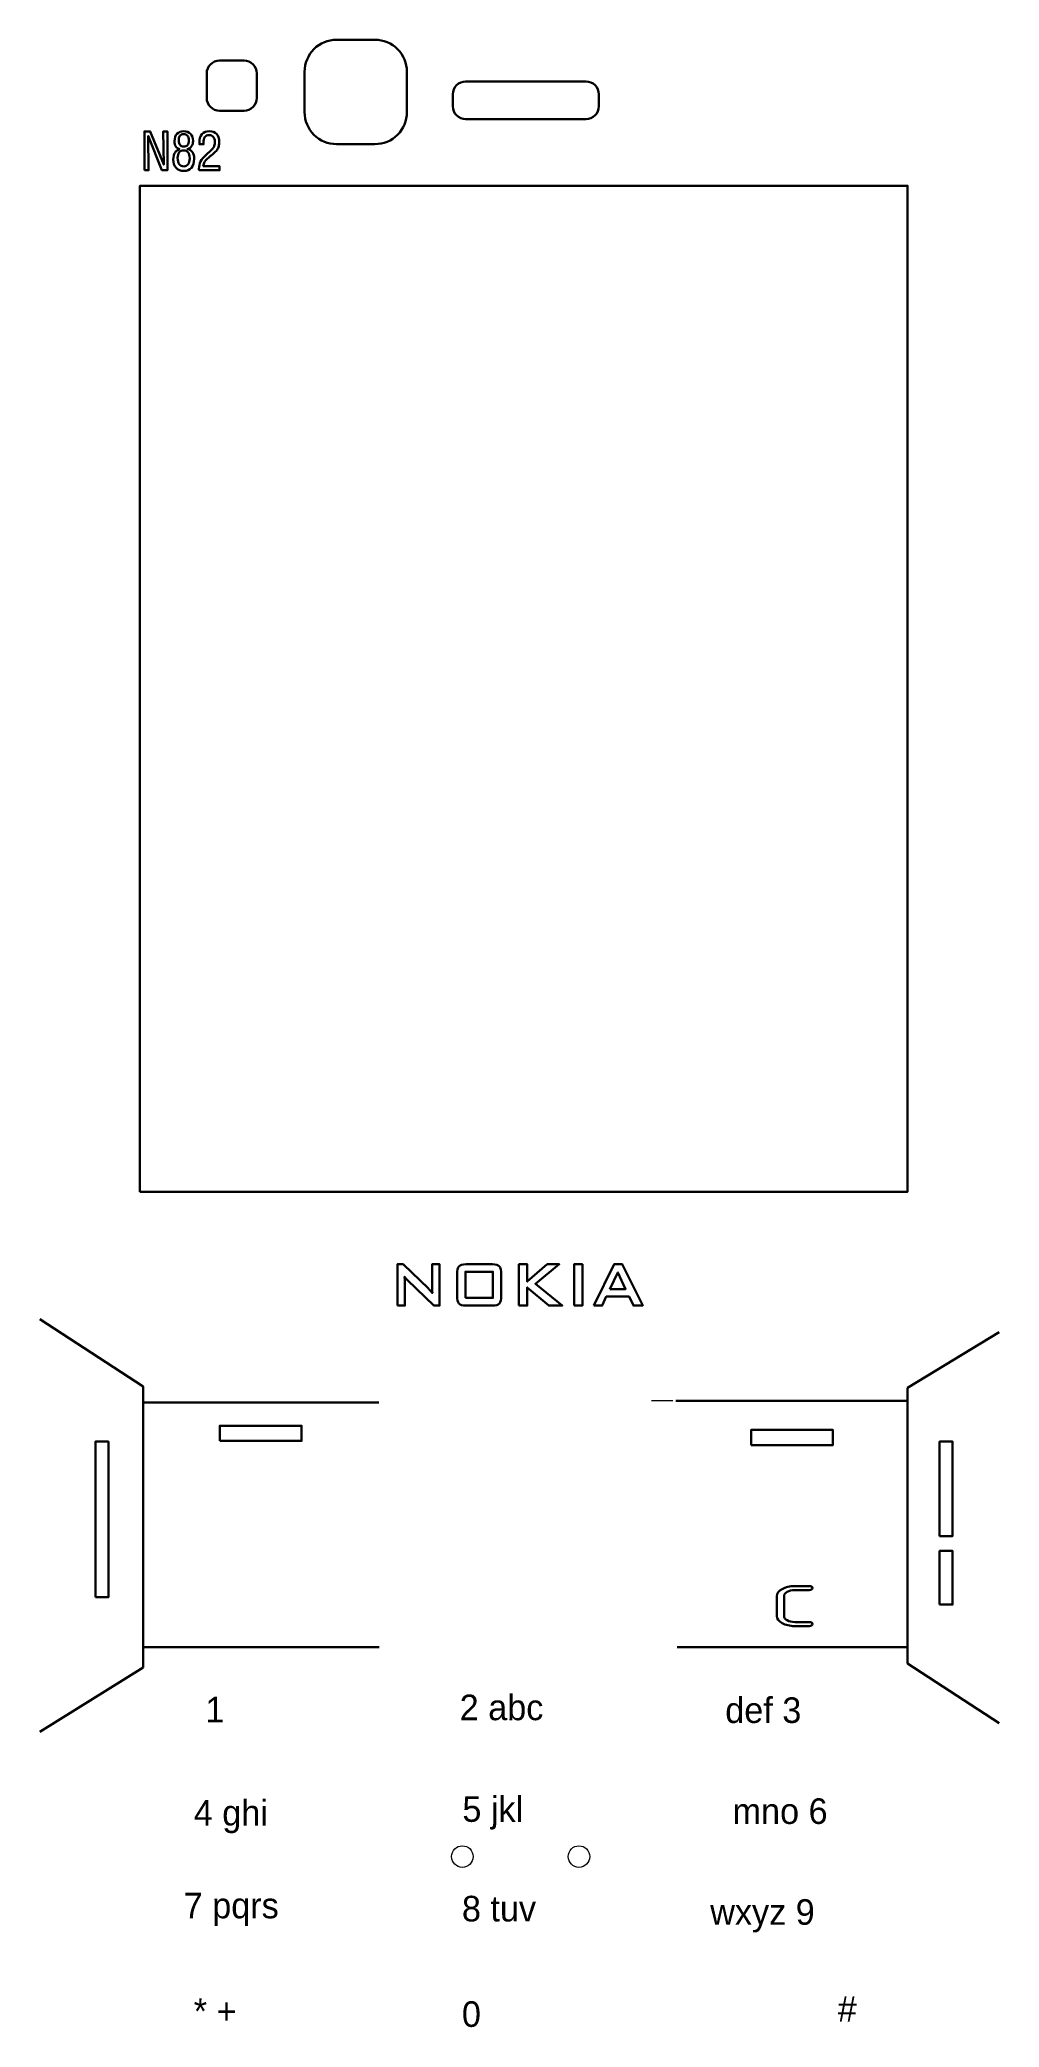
# Model space of a CAD drawing. Header units: inches. Extents: x 10.7 to 52, y 15.9 to 101.4.
import ezdxf

# ---------------------------------------------------------------- set-up
doc = ezdxf.new("R2010")
doc.units = ezdxf.units.IN
doc.header["$MEASUREMENT"] = 0
doc.layers.add('bridovi', color=250, linetype='Continuous', lineweight=30)

msp = doc.modelspace()

# ---------------------------------------------------------------- linework, layer by layer
at = {"layer": 'bridovi', "linetype": 'Continuous', "lineweight": 0}
msp.add_line((37.992, 42.821), (37.071, 42.821), dxfattribs=at)
at = {"layer": 'bridovi'}
for points in [[(23.506, 96.912), (25.16, 96.912, 0.414214), (26.537, 98.289), (26.537, 100.027, 0.414214), (25.16, 101.404), (23.506, 101.404, 0.414214), (22.129, 100.027), (22.129, 98.289, 0.414214)], [(18.464, 98.35), (19.519, 98.35, 0.414214), (20.069, 98.9), (20.069, 99.955, 0.414214), (19.519, 100.506), (18.464, 100.506, 0.414214), (17.913, 99.955), (17.913, 98.9, 0.414214)], [(29.064, 97.99), (34.251, 97.99, 0.414214), (34.802, 98.541), (34.802, 99.057, 0.414214), (34.251, 99.607), (29.064, 99.607, 0.414214), (28.514, 99.057), (28.514, 98.541, 0.414214)]]:
    msp.add_lwpolyline(points, format="xyb", close=True, dxfattribs=at)
for points in [[(15.039, 51.816), (48.097, 51.816), (48.097, 95.116), (15.039, 95.116), (15.039, 51.816)], [(18.474, 41.088), (22.002, 41.088), (22.002, 41.741), (18.474, 41.741), (18.474, 41.088)], [(41.359, 40.908), (44.886, 40.908), (44.886, 41.561), (41.359, 41.561), (41.359, 40.908)], [(13.121, 34.361), (13.679, 34.361), (13.679, 41.065), (13.121, 41.065), (13.121, 34.361)], [(49.479, 36.995), (50.037, 36.995), (50.037, 41.065), (49.479, 41.065), (49.479, 36.995)], [(49.479, 34.042), (50.037, 34.042), (50.037, 36.356), (49.479, 36.356), (49.479, 34.042)]]:
    msp.add_lwpolyline(points, close=True, dxfattribs=at)
at = {"layer": 'bridovi', "linetype": 'Continuous', "lineweight": 0}
for centre in [(28.925, 23.198, 0.551), (33.946, 23.198, 0.551)]:
    msp.add_circle(centre, 0.464, dxfattribs=at)
at = {"layer": 'bridovi'}
for points, knots in [([(15.233, 95.79), (15.233, 95.79), (15.233, 97.455), (15.233, 97.455), (15.233, 97.455), (15.233, 97.455), (15.481, 97.455), (15.481, 97.455), (15.481, 97.455), (15.481, 97.455), (16.059, 96.027), (16.059, 96.027), (16.059, 96.027), (16.059, 96.027), (16.042, 97.455), (16.042, 97.455), (16.042, 97.455), (16.042, 97.455), (16.221, 97.455), (16.221, 97.455), (16.221, 97.455), (16.221, 97.455), (16.221, 95.79), (16.221, 95.79), (16.221, 95.79), (16.221, 95.79), (15.983, 95.79), (15.983, 95.79), (15.983, 95.79), (15.983, 95.79), (15.397, 97.261), (15.397, 97.261), (15.397, 97.261), (15.397, 97.261), (15.412, 95.79), (15.412, 95.79), (15.412, 95.79), (15.412, 95.79), (15.233, 95.79), (15.233, 95.79)], [0, 0, 0, 0, 0.1, 0.1, 0.1, 0.1, 0.2, 0.2, 0.2, 0.2, 0.3, 0.3, 0.3, 0.3, 0.4, 0.4, 0.4, 0.4, 0.5, 0.5, 0.5, 0.5, 0.6, 0.6, 0.6, 0.6, 0.7, 0.7, 0.7, 0.7, 0.8, 0.8, 0.8, 0.8, 0.9, 0.9, 0.9, 0.9, 1, 1, 1, 1]), ([(16.761, 96.689), (16.682, 96.711), (16.623, 96.751), (16.584, 96.809), (16.584, 96.809), (16.545, 96.867), (16.526, 96.944), (16.526, 97.039), (16.526, 97.039), (16.526, 97.173), (16.561, 97.278), (16.632, 97.353), (16.632, 97.353), (16.703, 97.429), (16.802, 97.466), (16.927, 97.466), (16.927, 97.466), (17.049, 97.466), (17.146, 97.429), (17.217, 97.355), (17.217, 97.355), (17.289, 97.28), (17.324, 97.18), (17.324, 97.052), (17.324, 97.052), (17.324, 96.956), (17.304, 96.878), (17.264, 96.819), (17.264, 96.819), (17.224, 96.758), (17.164, 96.718), (17.085, 96.696), (17.085, 96.696), (17.183, 96.674), (17.255, 96.629), (17.301, 96.561), (17.301, 96.561), (17.348, 96.493), (17.371, 96.399), (17.371, 96.277), (17.371, 96.277), (17.371, 96.112), (17.332, 95.983), (17.253, 95.892), (17.253, 95.892), (17.174, 95.802), (17.064, 95.756), (16.921, 95.756), (16.921, 95.756), (16.784, 95.756), (16.675, 95.801), (16.593, 95.891), (16.593, 95.891), (16.511, 95.981), (16.471, 96.101), (16.471, 96.253), (16.471, 96.253), (16.471, 96.374), (16.496, 96.473), (16.548, 96.55), (16.548, 96.55), (16.598, 96.627), (16.67, 96.674), (16.761, 96.689)], [0, 0, 0, 0, 0.0625, 0.0625, 0.0625, 0.0625, 0.125, 0.125, 0.125, 0.125, 0.1875, 0.1875, 0.1875, 0.1875, 0.25, 0.25, 0.25, 0.25, 0.3125, 0.3125, 0.3125, 0.3125, 0.375, 0.375, 0.375, 0.375, 0.4375, 0.4375, 0.4375, 0.4375, 0.5, 0.5, 0.5, 0.5, 0.5625, 0.5625, 0.5625, 0.5625, 0.625, 0.625, 0.625, 0.625, 0.6875, 0.6875, 0.6875, 0.6875, 0.75, 0.75, 0.75, 0.75, 0.8125, 0.8125, 0.8125, 0.8125, 0.875, 0.875, 0.875, 0.875, 0.9375, 0.9375, 0.9375, 0.9375, 1, 1, 1, 1]), ([(16.919, 97.343), (16.849, 97.343), (16.796, 97.319), (16.76, 97.272), (16.76, 97.272), (16.723, 97.225), (16.705, 97.156), (16.705, 97.066), (16.705, 97.066), (16.705, 96.986), (16.724, 96.922), (16.763, 96.874), (16.763, 96.874), (16.802, 96.826), (16.854, 96.802), (16.919, 96.802), (16.919, 96.802), (16.991, 96.802), (17.046, 96.826), (17.085, 96.873), (17.085, 96.873), (17.123, 96.921), (17.143, 96.988), (17.143, 97.075), (17.143, 97.075), (17.143, 97.158), (17.123, 97.224), (17.083, 97.272), (17.083, 97.272), (17.043, 97.319), (16.989, 97.343), (16.919, 97.343)], [0, 0, 0, 0, 0.125, 0.125, 0.125, 0.125, 0.25, 0.25, 0.25, 0.25, 0.375, 0.375, 0.375, 0.375, 0.5, 0.5, 0.5, 0.5, 0.625, 0.625, 0.625, 0.625, 0.75, 0.75, 0.75, 0.75, 0.875, 0.875, 0.875, 0.875, 1, 1, 1, 1]), ([(17.581, 95.791), (17.58, 95.798), (17.579, 95.806), (17.579, 95.814), (17.579, 95.814), (17.578, 95.823), (17.578, 95.836), (17.578, 95.854), (17.578, 95.854), (17.578, 95.963), (17.602, 96.065), (17.65, 96.161), (17.65, 96.161), (17.697, 96.257), (17.77, 96.349), (17.869, 96.437), (17.869, 96.437), (17.888, 96.453), (17.915, 96.478), (17.95, 96.509), (17.95, 96.509), (18.063, 96.609), (18.138, 96.679), (18.175, 96.722), (18.175, 96.722), (18.205, 96.757), (18.227, 96.798), (18.24, 96.843), (18.24, 96.843), (18.254, 96.889), (18.261, 96.943), (18.261, 97.005), (18.261, 97.005), (18.261, 97.101), (18.239, 97.175), (18.197, 97.226), (18.197, 97.226), (18.155, 97.278), (18.094, 97.303), (18.015, 97.303), (18.015, 97.303), (17.935, 97.303), (17.874, 97.275), (17.834, 97.218), (17.834, 97.218), (17.794, 97.161), (17.774, 97.074), (17.774, 96.959), (17.774, 96.959), (17.774, 96.959), (17.774, 96.953), (17.775, 96.941), (17.775, 96.941), (17.776, 96.928), (17.776, 96.916), (17.776, 96.904), (17.776, 96.904), (17.776, 96.904), (17.597, 96.904), (17.597, 96.904), (17.597, 96.904), (17.597, 96.911), (17.596, 96.92), (17.596, 96.934), (17.596, 96.934), (17.595, 96.947), (17.595, 96.957), (17.595, 96.963), (17.595, 96.963), (17.595, 97.125), (17.632, 97.249), (17.706, 97.337), (17.706, 97.337), (17.781, 97.424), (17.887, 97.468), (18.024, 97.468), (18.024, 97.468), (18.159, 97.468), (18.264, 97.429), (18.34, 97.349), (18.34, 97.349), (18.415, 97.269), (18.453, 97.158), (18.453, 97.015), (18.453, 97.015), (18.453, 96.942), (18.446, 96.878), (18.431, 96.823), (18.431, 96.823), (18.416, 96.768), (18.393, 96.717), (18.36, 96.669), (18.36, 96.669), (18.328, 96.619), (18.255, 96.548), (18.143, 96.457), (18.143, 96.457), (18.115, 96.435), (18.093, 96.417), (18.079, 96.405), (18.079, 96.405), (17.966, 96.311), (17.886, 96.231), (17.839, 96.163), (17.839, 96.163), (17.793, 96.095), (17.769, 96.028), (17.767, 95.961), (17.767, 95.961), (17.767, 95.961), (18.467, 95.961), (18.467, 95.961), (18.467, 95.961), (18.467, 95.961), (18.467, 95.79), (18.467, 95.79), (18.467, 95.79), (18.467, 95.79), (17.581, 95.791), (17.581, 95.791)], [0, 0, 0, 0, 0.033333, 0.033333, 0.033333, 0.033333, 0.066667, 0.066667, 0.066667, 0.066667, 0.1, 0.1, 0.1, 0.1, 0.133333, 0.133333, 0.133333, 0.133333, 0.166667, 0.166667, 0.166667, 0.166667, 0.2, 0.2, 0.2, 0.2, 0.233333, 0.233333, 0.233333, 0.233333, 0.266667, 0.266667, 0.266667, 0.266667, 0.3, 0.3, 0.3, 0.3, 0.333333, 0.333333, 0.333333, 0.333333, 0.366667, 0.366667, 0.366667, 0.366667, 0.4, 0.4, 0.4, 0.4, 0.433333, 0.433333, 0.433333, 0.433333, 0.466667, 0.466667, 0.466667, 0.466667, 0.5, 0.5, 0.5, 0.5, 0.533333, 0.533333, 0.533333, 0.533333, 0.566667, 0.566667, 0.566667, 0.566667, 0.6, 0.6, 0.6, 0.6, 0.633333, 0.633333, 0.633333, 0.633333, 0.666667, 0.666667, 0.666667, 0.666667, 0.7, 0.7, 0.7, 0.7, 0.733333, 0.733333, 0.733333, 0.733333, 0.766667, 0.766667, 0.766667, 0.766667, 0.8, 0.8, 0.8, 0.8, 0.833333, 0.833333, 0.833333, 0.833333, 0.866667, 0.866667, 0.866667, 0.866667, 0.9, 0.9, 0.9, 0.9, 0.933333, 0.933333, 0.933333, 0.933333, 0.966667, 0.966667, 0.966667, 0.966667, 1, 1, 1, 1]), ([(16.661, 96.32), (16.661, 96.198), (16.683, 96.106), (16.728, 96.044), (16.728, 96.044), (16.772, 95.983), (16.838, 95.952), (16.925, 95.952), (16.925, 95.952), (17.005, 95.952), (17.067, 95.982), (17.112, 96.042), (17.112, 96.042), (17.157, 96.102), (17.18, 96.185), (17.18, 96.29), (17.18, 96.29), (17.18, 96.411), (17.159, 96.5), (17.115, 96.557), (17.115, 96.557), (17.071, 96.614), (17.005, 96.643), (16.914, 96.643), (16.914, 96.643), (16.834, 96.643), (16.771, 96.615), (16.727, 96.559), (16.727, 96.559), (16.683, 96.503), (16.661, 96.423), (16.661, 96.32)], [0, 0, 0, 0, 0.125, 0.125, 0.125, 0.125, 0.25, 0.25, 0.25, 0.25, 0.375, 0.375, 0.375, 0.375, 0.5, 0.5, 0.5, 0.5, 0.625, 0.625, 0.625, 0.625, 0.75, 0.75, 0.75, 0.75, 0.875, 0.875, 0.875, 0.875, 1, 1, 1, 1]), ([(26.126, 46.914), (26.126, 46.914), (26.126, 48.692), (26.126, 48.692), (26.126, 48.692), (26.126, 48.692), (26.371, 48.692), (26.371, 48.692), (26.371, 48.692), (26.371, 48.692), (27.459, 47.644), (27.459, 47.644), (27.459, 47.644), (27.496, 47.609), (27.529, 47.576), (27.557, 47.545), (27.557, 47.545), (27.585, 47.514), (27.611, 47.483), (27.634, 47.451), (27.634, 47.451), (27.629, 47.551), (27.625, 47.621), (27.623, 47.662), (27.623, 47.662), (27.621, 47.704), (27.62, 47.736), (27.62, 47.758), (27.62, 47.758), (27.62, 47.758), (27.62, 48.692), (27.62, 48.692), (27.62, 48.692), (27.62, 48.692), (27.943, 48.692), (27.943, 48.692), (27.943, 48.692), (27.943, 48.692), (27.943, 46.914), (27.943, 46.914), (27.943, 46.914), (27.943, 46.914), (27.697, 46.914), (27.697, 46.914), (27.697, 46.914), (27.697, 46.914), (26.563, 48.012), (26.563, 48.012), (26.563, 48.012), (26.535, 48.04), (26.511, 48.066), (26.491, 48.088), (26.491, 48.088), (26.471, 48.11), (26.452, 48.133), (26.434, 48.157), (26.434, 48.157), (26.439, 48.102), (26.443, 48.05), (26.445, 48.001), (26.445, 48.001), (26.448, 47.952), (26.449, 47.911), (26.449, 47.874), (26.449, 47.874), (26.449, 47.874), (26.449, 46.914), (26.449, 46.914), (26.449, 46.914), (26.449, 46.914), (26.126, 46.914), (26.126, 46.914)], [0, 0, 0, 0, 0.055556, 0.055556, 0.055556, 0.055556, 0.111111, 0.111111, 0.111111, 0.111111, 0.166667, 0.166667, 0.166667, 0.166667, 0.222222, 0.222222, 0.222222, 0.222222, 0.277778, 0.277778, 0.277778, 0.277778, 0.333333, 0.333333, 0.333333, 0.333333, 0.388889, 0.388889, 0.388889, 0.388889, 0.444444, 0.444444, 0.444444, 0.444444, 0.5, 0.5, 0.5, 0.5, 0.555556, 0.555556, 0.555556, 0.555556, 0.611111, 0.611111, 0.611111, 0.611111, 0.666667, 0.666667, 0.666667, 0.666667, 0.722222, 0.722222, 0.722222, 0.722222, 0.777778, 0.777778, 0.777778, 0.777778, 0.833333, 0.833333, 0.833333, 0.833333, 0.888889, 0.888889, 0.888889, 0.888889, 0.944444, 0.944444, 0.944444, 0.944444, 1, 1, 1, 1]), ([(28.698, 48.271), (28.698, 48.433), (28.725, 48.543), (28.777, 48.603), (28.777, 48.603), (28.83, 48.662), (28.931, 48.692), (29.081, 48.692), (29.081, 48.692), (29.081, 48.692), (30.218, 48.692), (30.218, 48.692), (30.218, 48.692), (30.368, 48.692), (30.469, 48.662), (30.522, 48.603), (30.522, 48.603), (30.574, 48.543), (30.601, 48.433), (30.601, 48.271), (30.601, 48.271), (30.601, 48.271), (30.601, 47.334), (30.601, 47.334), (30.601, 47.334), (30.601, 47.172), (30.574, 47.061), (30.522, 47.002), (30.522, 47.002), (30.469, 46.943), (30.368, 46.914), (30.218, 46.914), (30.218, 46.914), (30.218, 46.914), (29.081, 46.914), (29.081, 46.914), (29.081, 46.914), (28.931, 46.914), (28.83, 46.943), (28.777, 47.002), (28.777, 47.002), (28.725, 47.061), (28.698, 47.172), (28.698, 47.334), (28.698, 47.334), (28.698, 47.334), (28.698, 48.271), (28.698, 48.271)], [0, 0, 0, 0, 0.083333, 0.083333, 0.083333, 0.083333, 0.166667, 0.166667, 0.166667, 0.166667, 0.25, 0.25, 0.25, 0.25, 0.333333, 0.333333, 0.333333, 0.333333, 0.416667, 0.416667, 0.416667, 0.416667, 0.5, 0.5, 0.5, 0.5, 0.583333, 0.583333, 0.583333, 0.583333, 0.666667, 0.666667, 0.666667, 0.666667, 0.75, 0.75, 0.75, 0.75, 0.833333, 0.833333, 0.833333, 0.833333, 0.916667, 0.916667, 0.916667, 0.916667, 1, 1, 1, 1]), ([(29.058, 47.249), (29.058, 47.249), (30.242, 47.249), (30.242, 47.249), (30.242, 47.249), (30.242, 47.249), (30.242, 48.374), (30.242, 48.374), (30.242, 48.374), (30.242, 48.374), (29.058, 48.374), (29.058, 48.374), (29.058, 48.374), (29.058, 48.374), (29.058, 47.249), (29.058, 47.249)], [0, 0, 0, 0, 0.25, 0.25, 0.25, 0.25, 0.5, 0.5, 0.5, 0.5, 0.75, 0.75, 0.75, 0.75, 1, 1, 1, 1]), ([(31.358, 46.914), (31.358, 46.914), (31.358, 48.692), (31.358, 48.692), (31.358, 48.692), (31.358, 48.692), (31.721, 48.692), (31.721, 48.692), (31.721, 48.692), (31.721, 48.692), (31.721, 47.95), (31.721, 47.95), (31.721, 47.95), (31.721, 47.95), (32.577, 48.692), (32.577, 48.692), (32.577, 48.692), (32.577, 48.692), (33.097, 48.692), (33.097, 48.692), (33.097, 48.692), (33.097, 48.692), (32.074, 47.854), (32.074, 47.854), (32.074, 47.854), (32.074, 47.854), (33.223, 46.914), (33.223, 46.914), (33.223, 46.914), (33.223, 46.914), (32.646, 46.914), (32.646, 46.914), (32.646, 46.914), (32.646, 46.914), (31.721, 47.696), (31.721, 47.696), (31.721, 47.696), (31.721, 47.696), (31.721, 46.914), (31.721, 46.914), (31.721, 46.914), (31.721, 46.914), (31.358, 46.914), (31.358, 46.914)], [0, 0, 0, 0, 0.090909, 0.090909, 0.090909, 0.090909, 0.181818, 0.181818, 0.181818, 0.181818, 0.272727, 0.272727, 0.272727, 0.272727, 0.363636, 0.363636, 0.363636, 0.363636, 0.454545, 0.454545, 0.454545, 0.454545, 0.545455, 0.545455, 0.545455, 0.545455, 0.636364, 0.636364, 0.636364, 0.636364, 0.727273, 0.727273, 0.727273, 0.727273, 0.818182, 0.818182, 0.818182, 0.818182, 0.909091, 0.909091, 0.909091, 0.909091, 1, 1, 1, 1]), ([(33.734, 46.914), (33.734, 46.914), (33.734, 48.692), (33.734, 48.692), (33.734, 48.692), (33.734, 48.692), (34.094, 48.692), (34.094, 48.692), (34.094, 48.692), (34.094, 48.692), (34.094, 46.914), (34.094, 46.914), (34.094, 46.914), (34.094, 46.914), (33.734, 46.914), (33.734, 46.914)], [0, 0, 0, 0, 0.25, 0.25, 0.25, 0.25, 0.5, 0.5, 0.5, 0.5, 0.75, 0.75, 0.75, 0.75, 1, 1, 1, 1]), ([(34.588, 46.914), (34.588, 46.914), (35.462, 48.692), (35.462, 48.692), (35.462, 48.692), (35.462, 48.692), (35.808, 48.692), (35.808, 48.692), (35.808, 48.692), (35.808, 48.692), (36.694, 46.914), (36.694, 46.914), (36.694, 46.914), (36.694, 46.914), (36.29, 46.914), (36.29, 46.914), (36.29, 46.914), (36.29, 46.914), (36.105, 47.302), (36.105, 47.302), (36.105, 47.302), (36.105, 47.302), (35.125, 47.302), (35.125, 47.302), (35.125, 47.302), (35.125, 47.302), (34.946, 46.914), (34.946, 46.914), (34.946, 46.914), (34.946, 46.914), (34.588, 46.914), (34.588, 46.914)], [0, 0, 0, 0, 0.125, 0.125, 0.125, 0.125, 0.25, 0.25, 0.25, 0.25, 0.375, 0.375, 0.375, 0.375, 0.5, 0.5, 0.5, 0.5, 0.625, 0.625, 0.625, 0.625, 0.75, 0.75, 0.75, 0.75, 0.875, 0.875, 0.875, 0.875, 1, 1, 1, 1]), ([(35.279, 47.623), (35.279, 47.623), (35.955, 47.623), (35.955, 47.623), (35.955, 47.623), (35.955, 47.623), (35.622, 48.347), (35.622, 48.347), (35.622, 48.347), (35.622, 48.347), (35.279, 47.623), (35.279, 47.623)], [0, 0, 0, 0, 0.333333, 0.333333, 0.333333, 0.333333, 0.666667, 0.666667, 0.666667, 0.666667, 1, 1, 1, 1]), ([(10.72, 46.33), (10.72, 46.33), (15.171, 43.436), (15.171, 43.436), (15.171, 43.436), (15.171, 43.436), (15.171, 31.342), (15.171, 31.342), (15.171, 31.342), (15.171, 31.342), (10.72, 28.568), (10.72, 28.568)], [0, 0, 0, 0, 0.333333, 0.333333, 0.333333, 0.333333, 0.666667, 0.666667, 0.666667, 0.666667, 1, 1, 1, 1]), ([(52.05, 45.778), (52.05, 45.778), (48.097, 43.372), (48.097, 43.372), (48.097, 43.372), (48.097, 43.372), (48.097, 31.514), (48.097, 31.514), (48.097, 31.514), (48.097, 31.514), (52.05, 28.936), (52.05, 28.936)], [0, 0, 0, 0, 0.333333, 0.333333, 0.333333, 0.333333, 0.666667, 0.666667, 0.666667, 0.666667, 1, 1, 1, 1]), ([(43.855, 34.84), (43.956, 34.84), (44.007, 34.811), (44.007, 34.754), (44.007, 34.754), (44.007, 34.697), (43.956, 34.668), (43.855, 34.668), (43.855, 34.668), (43.855, 34.668), (43.241, 34.668), (43.241, 34.668), (43.241, 34.668), (43.113, 34.668), (43.004, 34.643), (42.915, 34.592), (42.915, 34.592), (42.826, 34.542), (42.782, 34.481), (42.782, 34.41), (42.782, 34.41), (42.782, 34.41), (42.782, 33.551), (42.782, 33.551), (42.782, 33.551), (42.782, 33.48), (42.827, 33.419), (42.916, 33.369), (42.916, 33.369), (43.006, 33.319), (43.114, 33.293), (43.241, 33.293), (43.241, 33.293), (43.241, 33.293), (43.855, 33.293), (43.855, 33.293), (43.855, 33.293), (43.956, 33.293), (44.007, 33.265), (44.007, 33.207), (44.007, 33.207), (44.007, 33.15), (43.956, 33.121), (43.855, 33.121), (43.855, 33.121), (43.855, 33.121), (43.241, 33.121), (43.241, 33.121), (43.241, 33.121), (43.03, 33.121), (42.848, 33.163), (42.699, 33.247), (42.699, 33.247), (42.549, 33.331), (42.475, 33.432), (42.475, 33.551), (42.475, 33.551), (42.475, 33.551), (42.475, 34.41), (42.475, 34.41), (42.475, 34.41), (42.475, 34.529), (42.549, 34.631), (42.699, 34.714), (42.699, 34.714), (42.848, 34.798), (43.03, 34.84), (43.241, 34.84), (43.241, 34.84), (43.241, 34.84), (43.855, 34.84), (43.855, 34.84)], [0, 0, 0, 0, 0.055556, 0.055556, 0.055556, 0.055556, 0.111111, 0.111111, 0.111111, 0.111111, 0.166667, 0.166667, 0.166667, 0.166667, 0.222222, 0.222222, 0.222222, 0.222222, 0.277778, 0.277778, 0.277778, 0.277778, 0.333333, 0.333333, 0.333333, 0.333333, 0.388889, 0.388889, 0.388889, 0.388889, 0.444444, 0.444444, 0.444444, 0.444444, 0.5, 0.5, 0.5, 0.5, 0.555556, 0.555556, 0.555556, 0.555556, 0.611111, 0.611111, 0.611111, 0.611111, 0.666667, 0.666667, 0.666667, 0.666667, 0.722222, 0.722222, 0.722222, 0.722222, 0.777778, 0.777778, 0.777778, 0.777778, 0.833333, 0.833333, 0.833333, 0.833333, 0.888889, 0.888889, 0.888889, 0.888889, 0.944444, 0.944444, 0.944444, 0.944444, 1, 1, 1, 1])]:
    msp.add_open_spline(points, degree=3, knots=knots, dxfattribs=at)
for points in [[(38.112, 42.821), (40.859, 42.821), (48.097, 42.821), (48.097, 42.821)], [(15.171, 42.741), (15.171, 42.741), (22.644, 42.741), (25.321, 42.741)], [(15.171, 32.206), (15.171, 32.206), (22.492, 32.206), (25.343, 32.206)], [(38.175, 32.206), (40.847, 32.206), (48.097, 32.206), (48.097, 32.206)]]:
    msp.add_open_spline(points, degree=3, dxfattribs=at)

# ---------------------------------------------------------------- texts
at = {"layer": 'bridovi', "linetype": 'Continuous', "lineweight": 0, "attachment_point": 1}
for s, width, insert, char_height in [('1 ', 0.94082, (17.856, 30.075), 1.1016), ('2 abc', 5.22513, (28.809, 30.171), 1.1016), ('def 3', 5.38647, (40.247, 30.051), 1.1016), ('4 ghi', 5.54309, (17.354, 25.633), 1.1016), ('5 jkl', 5.09724, (28.925, 25.795), 1.1016), ('mno 6 ', 5.35302, (40.562, 25.705), 1.1016), ('7 pqrs', 6.9816, (16.922, 21.642), 1.1016), ('8 tuv', 5.80063, (28.905, 21.508), 1.1016), ('wxyz 9', 6.79192, (39.6, 21.364), 1.1016), ('#', 0.94082, (45.09, 17.188), 1.102), ('* +', 4.21229, (17.354, 17.095), 1.1016), ('0', 0.94082, (28.905, 16.969), 1.102)]:
    msp.add_mtext_dynamic_manual_height_columns(s, width=width, gutter_width=1, heights=[0], dxfattribs=dict(at, insert=insert, char_height=char_height))

doc.saveas('drawing.dxf')
